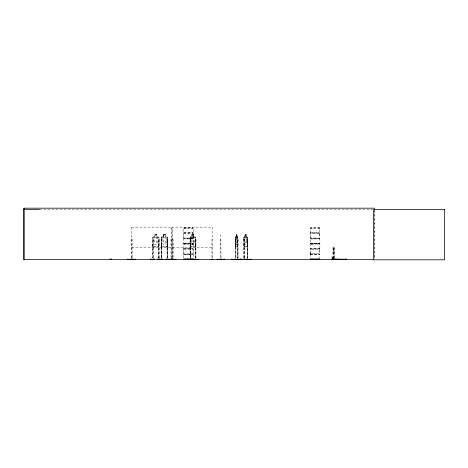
<?xml version="1.0" encoding="UTF-8"?>
<svg xmlns="http://www.w3.org/2000/svg" width="468" height="468" viewBox="0 0 468 468"><rect width="100%" height="100%" fill="white"/><g stroke="black" fill="none" stroke-linecap="round" stroke-linejoin="round"><path stroke-width="0.35" stroke-dasharray="2.34 1.75" d="M183.784 251.521L183.784 259.073M183.784 235.732L183.69 238.382L193.225 238.358M193.155 251.521L193.225 248.607L183.702 248.602L183.678 238.405M193.155 235.732L193.155 227.852M310.401 251.521L310.401 253.878M310.401 235.732L310.395 253.82L319.784 253.82L319.866 248.625L310.319 248.602M319.773 251.521L319.773 249.187L310.395 249.216M319.773 235.732L319.866 232.842L310.319 232.818L310.302 227.898L319.808 227.852L319.855 232.818M334.14 258.64L334.263 252.194A1.673 0.591 -90 0 0 334.14 249.561L334.14 247.753A0.837 0.292 -90 0 0 333.842 246.917L333.941 246.917A0.837 0.292 -90 0 1 334.234 247.753L334.234 249.561A1.673 0.591 -90 0 1 334.357 252.194L334.234 258.64M183.731 228.027L193.255 227.898L183.749 227.852L183.667 232.965L183.772 238.036L193.161 238.036L193.237 248.602M319.855 248.602L319.866 238.382L310.319 238.358M319.773 259.073L319.773 253.849M183.684 248.678L183.772 253.82L193.161 253.82L193.272 254.288L183.719 254.452M333.696 258.032C334.006 257.669 333.21 257.692 332.894 257.856M333.473 257.921C332.678 257.552 334.345 258.318 333.046 257.681M333.713 257.997C332.836 257.611 333.005 258.043 333.456 257.745M333.345 257.921L333.713 257.622L333.602 257.956M332.66 257.845L333.263 257.54L333.263 258.517M333.193 257.956L333.362 257.827M333.222 257.956L333.678 257.657M332.403 257.921L332.695 257.657M332.526 257.728L332.333 257.979M237.498 246.911L237.826 237.832L237.838 257.967M333.117 257.827L332.959 257.652M183.754 243.816L193.266 243.734L193.19 243.413L183.766 243.424L193.155 243.635M247.034 246.911L247.414 244.442M333.801 257.909L331.736 257.88M195.092 246.829L195.659 244.442M332.572 257.745L332.842 258.032M310.383 253.989L319.814 254.065M183.672 254.212L193.225 254.142M333.046 257.973L333.011 257.622L333 257.915M158.272 246.911L159.061 244.454M166.895 246.829L167.62 244.442M166.947 246.911L167.731 244.454L167.731 237.82L166.924 236.948L165.508 236.948M235.375 237.855L235.708 236.948M183.678 232.865L193.225 232.824M310.348 232.771L310.395 238.036L319.784 238.036L319.784 233.427L310.395 233.427M193.208 238.698L183.719 238.668M319.837 233.163L310.337 233.134M310.319 254.142L310.401 259.073M243.799 257.967L243.752 237.832L244.144 236.948L245.056 236.948M243.793 237.867L244.214 236.948M243.863 237.867L244.237 237.03M193.237 254.434L193.155 259.073M319.837 238.668L310.319 238.621M319.843 248.923L310.378 249.023M191.962 228.331L192.787 228.331M191.962 244.115L192.787 244.115M318.585 228.331L319.404 228.331M318.585 244.115L319.404 244.115M184.222 228.331L185.679 228.331M184.222 244.115L185.679 244.115M310.84 228.331L312.296 228.331M310.84 244.115L312.296 244.115M190.745 246.911L190.049 244.454L190.049 237.82L190.716 236.948L191.991 236.948M190.107 237.855L190.768 236.948M153.194 236.948L152.457 237.832L152.457 257.967M161.132 257.967L161.132 237.832L161.864 236.948M161.203 237.867L161.899 237.03M310.372 243.816L310.383 243.413L319.884 243.489L310.383 243.84M319.761 243.647L310.383 243.816M310.401 243.594L319.79 243.606M193.144 228.337L183.795 228.337M183.784 243.29L193.155 243.29L183.801 243.29M193.144 244.12L183.801 244.115M319.761 228.337L319.761 227.863L310.383 227.869L310.413 228.337M310.401 243.29L319.773 243.29L319.773 244.115L310.401 244.115L310.424 243.29L319.761 243.301M319.755 228.331L310.424 228.331M193.816 234.562L192.003 234.562L192.055 237.03L191.055 237.855L191.055 242.465L192.003 244.442L193.764 244.442L194.711 242.465L194.711 237.855L193.764 237.03L193.764 234.562M332.286 257.821L332.339 257.652M39.482 209.646L372.861 209.646M131.543 227.138L171.68 227.138L171.68 257.956M183.772 232.502L193.161 232.502M310.395 232.502L319.784 232.502M183.719 233.134L193.225 233.105M183.772 233.427L193.161 233.427L193.155 238.036M158.985 257.967L159.021 237.82L158.289 236.948L156.833 236.948L156.874 234.48L154.645 234.48L154.686 236.948L153.153 236.948M163.32 234.48L165.543 234.48L165.543 236.948M220.802 234.48L220.802 257.967M156.798 234.562L154.721 234.562L154.721 237.03L153.627 237.855L153.627 242.465L154.721 244.442L156.762 244.442L157.856 242.465L157.856 237.855L156.762 237.03L156.833 234.48M163.391 234.562L165.473 234.562M236.176 234.562L237.001 234.562M245.027 234.562L246.25 234.562M161.829 236.948L163.355 236.948M193.828 236.948L195.174 236.948L195.776 237.832L195.805 257.967M236.223 236.948L235.632 236.948L235.345 237.82L235.72 246.829M236.948 236.948L237.569 236.948L237.826 237.832M246.221 236.948L247.092 236.948M158.26 237.03L153.188 237.03L152.533 237.867L152.58 257.967M161.858 237.03L166.93 237.03M190.739 237.03L195.144 237.03M235.644 237.03L237.557 237.03M244.161 237.03L247.075 237.03M161.132 237.832L161.167 244.454L161.899 246.829M190.049 237.82L190.16 257.967M195.723 237.832L195.723 244.454L195.138 246.911L190.692 246.911M243.752 237.832L244.202 246.911M193.161 238.967L183.778 238.908M310.395 238.967L319.784 238.967M131.502 239.329L132.222 239.329L132.222 257.956M152.457 239.329L153.182 239.329L153.182 259.401M161.132 239.329L161.852 239.329L161.852 259.401M171.686 239.329L171.001 239.329L171.001 257.956M171.996 239.329L172.259 257.956M172.464 239.329L173.142 239.329L173.142 257.956M190.16 239.329L190.85 239.329L190.85 257.967M212.607 239.329L211.922 239.329L211.928 257.956M220.802 239.329L221.06 259.401M235.451 239.329L235.919 239.329L235.919 257.967M243.799 239.329L244.366 239.329L244.366 259.401M152.457 244.454L153.171 246.911M161.167 244.454L161.846 246.911L166.982 246.911M237.75 244.454L237.58 246.911L235.62 246.911M243.822 244.454L244.132 246.911L247.104 246.911L247.525 244.454L247.525 237.82L247.484 257.967M161.858 246.829L166.93 246.829M190.739 246.829L195.144 246.829M235.644 246.829L237.557 246.829M244.161 246.829L247.075 246.829M153.135 246.911L158.313 246.911M131.543 247.203L171.68 247.203M172.464 247.203L212.601 247.203M333.549 258.64L333.427 252.194A1.673 0.591 -90 0 1 333.549 249.561L333.649 247.753A0.837 0.292 -90 0 1 333.941 246.917M183.772 248.286L193.161 248.286M310.395 248.286L319.784 248.286M183.719 248.917L193.225 248.894M183.772 249.216L193.161 249.216L193.155 253.826M333.549 249.561L333.649 247.753M333.427 252.194L333.526 252.194A1.673 0.591 -90 0 1 333.649 249.561M310.325 254.428L319.849 254.428M183.772 254.75L193.161 254.75M310.395 254.75L319.784 254.75M333.801 257.751L331.736 257.856M332.233 258.032L332.257 257.628M332.099 258.307L334.749 258.307L334.749 259.178M183.749 243.834L193.155 243.594M166.895 237.03L167.661 237.855M158.248 236.948L158.985 237.855L158.95 244.442L158.219 246.829L153.188 246.829L152.533 244.442M195.121 236.948L195.712 237.867M247.022 236.948L247.484 237.855M247.005 237.03L247.414 237.855L247.373 257.967M319.855 238.382L319.773 238.036M237.492 236.948L237.797 237.867M190.16 244.442L190.792 246.829M235.375 244.442L235.702 246.911M333.526 252.194L333.649 258.64M374.704 210.366L374.704 259.401M374.418 209.646L374.418 259.401M333.865 258.307L333.865 259.178M333.473 258.307L333.473 259.178M333.152 257.54L333.152 258.517M333.087 258.64L333.087 246.917L332.982 258.64M332.877 257.54L332.877 258.517M332.216 257.54L332.216 258.517M332.099 257.54L332.099 258.517M247.712 257.967L247.712 239.329L247.145 239.329L247.145 257.967M246.25 237.03L246.291 234.48L244.986 234.48L245.027 237.03L244.413 237.855L244.413 242.465L245.027 244.442L246.18 244.442L246.8 242.465L246.8 237.855L246.18 237.03L246.221 234.48M245.097 234.562L245.097 237.03M244.144 239.329L244.144 257.967M244.027 239.329L244.027 257.967M238.089 257.967L238.089 239.329L237.621 239.329L237.621 257.967M237.867 239.329L237.867 259.401M237.001 237.03L237.024 234.48L236.147 234.48L235.773 242.465L236.176 244.442L236.919 244.442L237.323 242.465L236.948 234.48M236.223 234.48L236.252 237.03M235.702 239.329L235.673 257.967M235.451 237.855L235.451 257.967M212.601 257.956L212.601 227.138L172.464 227.138L172.464 257.956M195.975 257.967L195.975 239.329L195.285 239.329L195.285 257.967M195.454 239.329L195.454 259.401M193.816 237.03L193.828 234.48L191.939 234.48L191.939 236.948M191.991 234.48L192.003 237.03M190.681 239.329L190.681 257.967M190.33 239.329L190.33 257.967M172.002 227.138L172.002 257.956M167.784 257.967L167.784 239.329L167.058 239.329L167.058 257.967M167.62 237.855L167.661 257.967M167.181 239.329L167.181 257.967M165.508 234.48L165.432 237.03L166.526 237.855L166.526 242.465L165.432 244.442L163.391 244.442L162.297 242.465L162.297 237.855L163.391 237.03L163.431 234.562M163.355 234.48L163.32 236.948M161.735 239.329L161.735 257.967M161.244 237.867L161.249 257.967M159.108 257.967L159.108 239.329L158.383 239.329L158.383 257.967M158.506 239.329L158.506 257.967M153.059 239.329L153.059 257.967M131.771 239.329L131.765 257.956M131.508 227.138L131.543 257.956M333.549 247.753A0.837 0.292 -90 0 1 333.842 246.917M156.394 234.977L155.084 234.977L155.084 235.796L156.394 235.796L156.394 234.977M165.069 234.977L163.759 234.977L163.759 235.796L165.069 235.796L165.069 234.977M193.454 234.977L192.319 234.977L192.319 235.796L193.454 235.796L193.454 234.977M236.79 234.977L236.311 234.977L236.311 235.796L236.79 235.796L236.79 234.977M245.975 234.977L245.232 234.977L245.232 235.796L245.975 235.796L245.975 234.977M156.762 237.855L154.721 237.855L154.721 242.465L156.762 242.465L156.762 237.855M165.432 237.855L163.391 237.855L163.391 242.465L165.432 242.465L165.432 237.855M193.764 237.855L192.003 237.855L192.003 242.465L193.764 242.465L193.764 237.855M236.919 237.855L236.176 237.855L236.176 242.465L236.919 242.465L236.919 237.855M246.18 237.855L245.027 237.855L245.027 242.465L246.18 242.465L246.18 237.855"/><path stroke-width="0.7" d="M168.363 259.383L168.369 258.985M231.853 259.401L251.1 259.36M247.098 259.336L247.11 258.88M332.801 259.389L332.572 259.278M333.222 259.389L333.526 259.377M345.226 259.389L345.29 259.003M346.022 259.278L346.174 259.003M150.333 259.401L154.101 259.348M172.341 259.336L172.265 258.88M346.174 259.278L332.087 259.278M187.686 259.348L187.726 259.02M150.614 259.348L150.655 259.02M159.284 259.348L159.331 259.02M162.77 259.348L157.464 259.348M131.332 259.348L131.59 258.775M24.862 208.705L23.4 208.705L23.4 259.401L373.686 259.401M23.4 209.646L39.452 209.646M183.784 259.073L193.155 259.073M310.401 259.073L319.773 259.073M183.766 259.208L193.173 259.208M310.383 259.196L319.79 259.196M183.772 259.371L193.161 259.371M198.689 259.383L193.612 259.348M224.693 259.295L217.17 259.348L217.17 258.985M310.395 259.371L319.784 259.371M213.039 259.348L212.811 259.348M171.803 259.336L172.002 258.88M166.14 259.348L175.898 259.383L175.892 258.985M198.45 259.348L198.409 259.02L198.368 259.401M234.45 259.336L234.427 258.985M212.759 259.295L212.659 259.401M374.418 209.646L374.418 208.178L24.225 208.178L24.225 259.401M345.682 259.003L345.694 259.389M250.895 258.985L250.895 259.401M247.332 258.88L247.332 259.401M247.133 258.985L247.133 259.401M244.407 258.88L244.407 259.401L244.378 258.985M244.179 258.88L244.179 259.401M241.546 258.985L241.546 259.401M239.113 258.985L239.113 259.401M237.843 258.88L237.843 259.401M237.592 258.88L237.592 259.401M235.948 258.88L235.948 259.401M235.696 258.88L235.696 259.401M231.993 258.985L231.993 259.401M224.693 258.985L224.693 259.401M221.06 258.88L221.06 259.401M220.802 258.88L220.802 259.401M211.846 258.88L211.846 259.401M195.396 258.88L195.396 259.401M195.226 258.88L195.226 259.401M193.53 258.985L193.53 259.401M192.605 258.985L192.605 259.401M190.909 258.88L190.909 259.401M190.745 258.88L190.745 259.401M187.767 258.985L187.767 259.401M173.195 258.775L173.219 259.401M172.359 258.985L172.411 259.401M171.785 258.985L171.785 259.401M171.727 258.775L171.727 259.401M170.925 258.88L170.925 259.401M169.533 258.985L169.533 259.401M167.111 258.88L167.111 259.401M166.988 258.88L166.988 259.401M166.046 258.985L166.046 259.401M162.864 258.985L162.864 259.401M161.922 258.88L161.922 259.401M161.799 258.88L161.799 259.401M160.863 258.985L160.863 259.401M159.377 258.985L159.377 259.401M158.436 258.88L158.436 259.401M158.319 258.88L158.319 259.401M157.377 258.985L157.377 259.401M154.188 258.985L154.188 259.401M153.247 258.88L153.247 259.401M153.13 258.88L153.13 259.401M150.702 258.985L150.702 259.401M135.404 258.985L135.404 259.401L127.875 259.383L127.875 258.985M133.052 258.775L133.052 259.401M132.298 258.88L132.298 259.401M131.777 258.88L131.765 259.401M111.519 258.775L111.519 259.401M110.056 258.775L110.056 259.401M240.593 259.295L240.616 258.985L240.593 259.295M346.25 259.377L332.087 259.178L346.25 259.377M444.6 209.646L373.593 209.646L373.593 259.822L444.6 259.822L444.6 209.646"/></g></svg>
